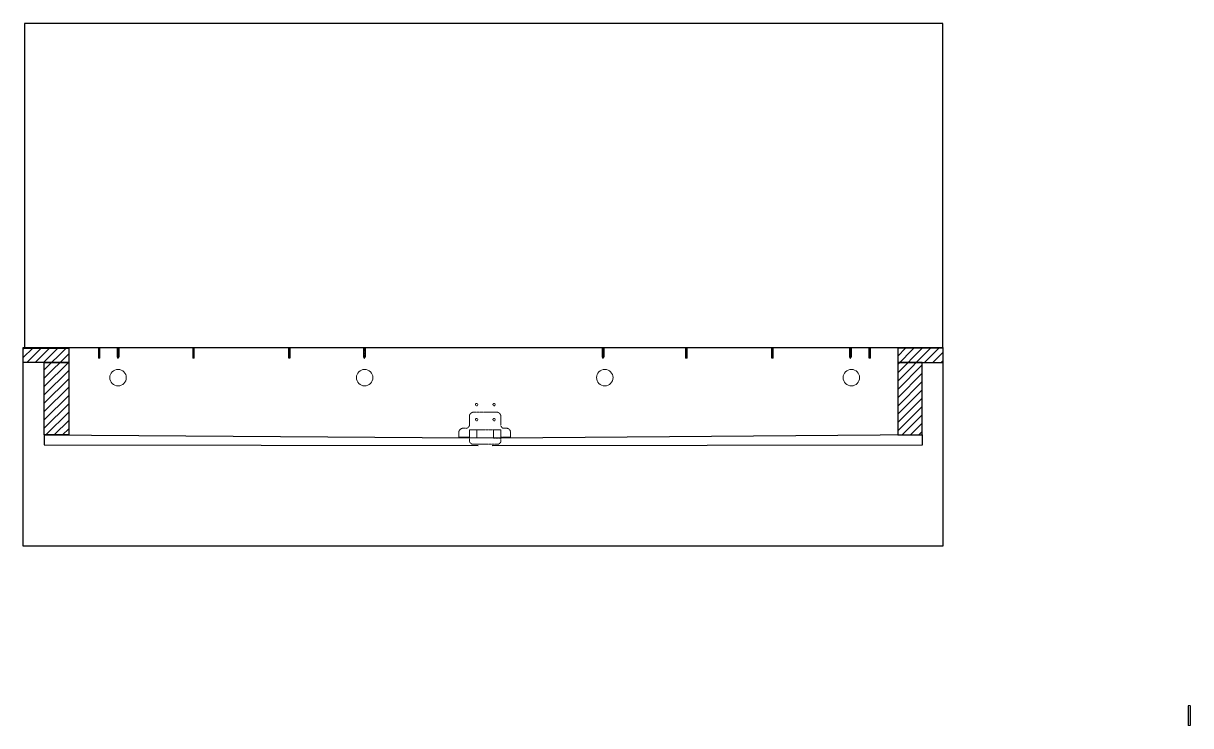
# Model space of a CAD drawing. Header units: millimetres. Extents: x -65822 to 124962, y -17646 to 50330.
# Drawn here: x 15450 to 17684, y 5254 to 6597 of the extents above; entities that cross this region are included whole.
import ezdxf

# ---------------------------------------------------------------- set-up
doc = ezdxf.new("R2010")
doc.units = ezdxf.units.MM
doc.header["$MEASUREMENT"] = 0
doc.linetypes.add('HIDDEN', pattern=[0.375, 0.25, -0.125])
for name, color, linetype, lineweight in [('Arredi', 3, 'Continuous', 30), ('Dettagli', 210, 'Continuous', 5), ('Tratteggi', 2, 'HIDDEN', 15)]:
    doc.layers.add(name, color=color, linetype=linetype, lineweight=lineweight)
pattern_1 = [(45, (6754.85, 3339.613), (-7.954951, 7.954951), [])]

msp = doc.modelspace()

# ---------------------------------------------------------------- hatches: boundary and pattern name
at = {"layer": 'Dettagli'}
h = msp.add_hatch(dxfattribs=at)
h.set_pattern_fill('ANSI31', color=256, scale=90)
h.set_pattern_definition(pattern_1)
h.paths.add_polyline_path([(15537.2, 5948.2), (15490.4, 5948.2), (15490.4, 5809.9), (15537.2, 5809.9)])
h.paths.add_polyline_path([(15537.2, 5975.6), (15450.4, 5975.6), (15450.4, 5948.2), (15537.2, 5948.2)])
h = msp.add_hatch(dxfattribs=at)
h.set_pattern_fill('ANSI31', color=256, scale=90)
h.set_pattern_definition(pattern_1)
h.paths.add_polyline_path([(17170.7, 5948.2), (17123.9, 5948.2), (17123.9, 5809.9), (17170.7, 5809.9)])
h.paths.add_polyline_path([(17210.4, 5975.6), (17123.9, 5975.6), (17123.9, 5948.2), (17170.7, 5948.2), (17210.4, 5948.2)])

# ---------------------------------------------------------------- linework, layer by layer
at = {"layer": 'Arredi'}
for p, q in [((15450.4, 5975.6), (15536.7, 5975.6)), ((17210.7, 5975.6), (17124.4, 5975.6)), ((15490.4, 5809.9), (16304.2, 5804)), ((15490.4, 5809.9), (15490.4, 5790.7)), ((17170.7, 5809.7), (16364.2, 5803.8)), ((17170.7, 5809.9), (17170.7, 5790.2)), ((15490.4, 5790.7), (16320.7, 5789.4)), ((17170.7, 5790.2), (16347.7, 5789.2))]:
    msp.add_line(p, q, dxfattribs=at)
for points in [[(15452.6, 6596.8), (15452.6, 5976.8), (17210.4, 5976.8), (17210.4, 6596.8)], [(15450.4, 5976.8), (17210.4, 5976.8), (17210.4, 5596.8), (15450.4, 5596.8)], [(15450.4, 5975.6), (15537.2, 5975.6), (15537.2, 5948.2), (15450.4, 5948.2)], [(17210.7, 5975.6), (17123.9, 5975.6), (17123.9, 5948.2), (17210.7, 5948.2)], [(15537.2, 5948.2), (15537.2, 5809.9), (15490.4, 5809.9), (15490.4, 5948.2)], [(17123.9, 5948.2), (17123.9, 5809.9), (17170.7, 5809.9), (17170.7, 5948.2)]]:
    msp.add_lwpolyline(points, close=True, dxfattribs=at)
at = {"layer": 'Dettagli'}
for centre in [(15631.7, 5919.3), (16103.6, 5919.3), (16563.2, 5919.3), (17035.1, 5919.3)]:
    msp.add_circle(centre, 15.8, dxfattribs=at)
at = {"layer": 'Tratteggi'}
for p, q in [((15594, 5976.8), (15594, 5956.3)), ((15594.7, 5976.8), (15594.7, 5956.3)), ((15595.3, 5976.8), (15595.3, 5956.3)), ((15595.8, 5976.8), (15595.8, 5956.3)), ((15596.4, 5976.8), (15596.4, 5956.3)), ((15597, 5976.8), (15597, 5956.3)), ((15774.6, 5976.8), (15774.6, 5956.3)), ((15775.3, 5976.8), (15775.3, 5956.3)), ((15775.9, 5976.8), (15775.9, 5956.3)), ((15776.4, 5976.8), (15776.4, 5956.3)), ((15777, 5976.8), (15777, 5956.3)), ((15777.6, 5976.8), (15777.6, 5956.3)), ((15958, 5976.8), (15958, 5956.3)), ((15958.8, 5976.8), (15958.8, 5956.3)), ((15959.3, 5976.8), (15959.3, 5956.3)), ((15959.8, 5976.8), (15959.8, 5956.3)), ((15960.4, 5976.8), (15960.4, 5956.3)), ((15961.1, 5976.8), (15961.1, 5956.3)), ((16717.7, 5976.8), (16717.7, 5956.3)), ((16718.4, 5976.8), (16718.4, 5956.3)), ((16719, 5976.8), (16719, 5956.3)), ((16719.5, 5976.8), (16719.5, 5956.3)), ((16720, 5976.8), (16720, 5956.3)), ((16720.7, 5976.8), (16720.7, 5956.3)), ((16882.5, 5976.8), (16882.5, 5956.3)), ((16883.2, 5976.8), (16883.2, 5956.3)), ((16883.8, 5976.8), (16883.8, 5956.3)), ((16884.3, 5976.8), (16884.3, 5956.3)), ((16884.8, 5976.8), (16884.8, 5956.3)), ((16885.5, 5976.8), (16885.5, 5956.3)), ((17068.8, 5976.8), (17068.8, 5956.3)), ((17069.5, 5976.8), (17069.5, 5956.3)), ((17070.1, 5976.8), (17070.1, 5956.3)), ((17070.6, 5976.8), (17070.6, 5956.3)), ((17071.1, 5976.8), (17071.1, 5956.3)), ((17071.8, 5976.8), (17071.8, 5956.3))]:
    msp.add_line(p, q, dxfattribs=at)
at = {"layer": 'Tratteggi', "linetype": 'Continuous'}
for p, q in [((15629.7, 5974.1), (15629.7, 5974.6)), ((15629.7, 5971.8), (15629.7, 5972.3)), ((15629.7, 5969.7), (15629.7, 5970.1)), ((15629.7, 5967.3), (15629.7, 5967.7)), ((15629.7, 5965.1), (15629.7, 5965.5)), ((15634.1, 5975.6), (15634.1, 5976.2)), ((15634.1, 5973), (15634.1, 5973.7)), ((15634.1, 5970.8), (15634.1, 5971.5)), ((15634.1, 5968.5), (15634.1, 5969.2)), ((15634.1, 5965.9), (15634.1, 5966.5)), ((16101.2, 5974.1), (16101.2, 5974.6)), ((16101.2, 5971.8), (16101.2, 5972.3)), ((16101.2, 5969.7), (16101.2, 5970.1)), ((16101.2, 5967.3), (16101.2, 5967.7)), ((16101.2, 5965.1), (16101.2, 5965.5)), ((16105.5, 5975.6), (16105.5, 5976.2)), ((16105.5, 5973), (16105.5, 5973.7)), ((16105.5, 5970.8), (16105.5, 5971.5)), ((16105.5, 5968.5), (16105.5, 5969.2)), ((16105.5, 5965.9), (16105.5, 5966.5)), ((16557.9, 5974.1), (16557.9, 5974.6)), ((16557.9, 5971.8), (16557.9, 5972.3)), ((16557.9, 5969.7), (16557.9, 5970.1)), ((16557.9, 5967.3), (16557.9, 5967.7)), ((16557.9, 5965.1), (16557.9, 5965.5)), ((16562.3, 5975.6), (16562.3, 5976.2)), ((16562.3, 5973), (16562.3, 5973.7)), ((16562.3, 5970.8), (16562.3, 5971.5)), ((16562.3, 5968.5), (16562.3, 5969.2)), ((16562.3, 5965.9), (16562.3, 5966.5)), ((17031.2, 5974.1), (17031.2, 5974.6)), ((17031.2, 5971.8), (17031.2, 5972.3)), ((17031.2, 5969.7), (17031.2, 5970.1)), ((17031.2, 5967.3), (17031.2, 5967.7)), ((17031.2, 5965.1), (17031.2, 5965.5)), ((17035.5, 5975.6), (17035.5, 5976.2)), ((17035.5, 5973), (17035.5, 5973.7)), ((17035.5, 5970.8), (17035.5, 5971.5)), ((17035.5, 5968.5), (17035.5, 5969.2)), ((17035.5, 5965.9), (17035.5, 5966.5)), ((17035.9, 5976.2), (17035.9, 5976.2)), ((15629.7, 5962.7), (15629.7, 5963.1)), ((15629.7, 5960.6), (15629.7, 5961)), ((15629.7, 5958.2), (15629.7, 5958.6)), ((15630, 5959.1), (15630.3, 5958.4)), ((15630.6, 5958), (15631.8, 5955.7)), ((15631.8, 5955.7), (15633.4, 5958.4)), ((15634.1, 5963.6), (15634.1, 5964.2)), ((15634.1, 5961.1), (15634.1, 5961.7)), ((15634.1, 5958.8), (15634.1, 5959.4)), ((16101.2, 5962.7), (16101.2, 5963.1)), ((16101.2, 5960.6), (16101.2, 5961)), ((16101.2, 5958.2), (16101.2, 5958.6)), ((16101.5, 5959.1), (16101.8, 5958.4)), ((16102.1, 5958), (16103.2, 5955.7)), ((16103.2, 5955.7), (16104.9, 5958.4)), ((16105.5, 5963.6), (16105.5, 5964.2)), ((16105.5, 5961.1), (16105.5, 5961.7)), ((16105.5, 5958.8), (16105.5, 5959.4)), ((16557.9, 5962.7), (16557.9, 5963.1)), ((16557.9, 5960.6), (16557.9, 5961)), ((16557.9, 5958.2), (16557.9, 5958.6)), ((16558.2, 5959.1), (16558.5, 5958.4)), ((16558.8, 5958), (16560, 5955.7)), ((16560, 5955.7), (16561.6, 5958.4)), ((16562.3, 5963.6), (16562.3, 5964.2)), ((16562.3, 5961.1), (16562.3, 5961.7)), ((16562.3, 5958.8), (16562.3, 5959.4)), ((17031.2, 5962.7), (17031.2, 5963.1)), ((17031.2, 5960.6), (17031.2, 5961)), ((17031.2, 5958.2), (17031.2, 5958.6)), ((17031.4, 5959.1), (17031.8, 5958.4)), ((17032, 5958), (17033.2, 5955.7)), ((17033.2, 5955.7), (17034.8, 5958.4)), ((17035.5, 5963.6), (17035.5, 5964.2)), ((17035.5, 5961.1), (17035.5, 5961.7)), ((17035.5, 5958.8), (17035.5, 5959.4))]:
    msp.add_line(p, q, dxfattribs=at)
at = {"layer": 'Tratteggi'}
for points in [[(15594, 5956.3), (15594, 5976.8), (15597, 5976.8), (15597, 5956.3)], [(15774.6, 5956.3), (15774.6, 5976.8), (15777.6, 5976.8), (15777.6, 5956.3)], [(15958, 5956.3), (15958, 5976.8), (15961.1, 5976.8), (15961.1, 5956.3)], [(16717.7, 5956.3), (16717.7, 5976.8), (16720.7, 5976.8), (16720.7, 5956.3)], [(16882.5, 5956.3), (16882.5, 5976.8), (16885.5, 5976.8), (16885.5, 5956.3)], [(17068.8, 5956.3), (17068.8, 5976.8), (17071.8, 5976.8), (17071.8, 5956.3)], [(16304.2, 5804), (16304.2, 5819.5), (16364.2, 5819.5), (16364.2, 5804)], [(16304.2, 5804), (16304.2, 5819.5), (16318.4, 5819.5), (16318.4, 5804)], [(16349.9, 5803.8), (16349.9, 5819.3), (16364.2, 5819.3), (16364.2, 5803.8)], [(16283.9, 5804), (16283.9, 5805.8), (16304.2, 5805.8), (16304.2, 5804)], [(16364.1, 5804), (16364.1, 5805.7), (16382.5, 5805.8), (16382.5, 5804)], [(17683.7, 5253.9), (17679.9, 5253.9), (17679.9, 5292.4), (17683.7, 5292.4)], [(17684.4, 5253.9), (17680.5, 5253.9), (17680.5, 5292.4), (17684.4, 5292.4)]]:
    msp.add_lwpolyline(points, close=True, dxfattribs=at)
at = {"layer": 'Tratteggi', "linetype": 'Continuous'}
for points in [[(15630, 5974.5), (15630, 5976.2), (15633.8, 5976.2), (15633.8, 5976.1)], [(15630, 5972.2), (15630, 5974.1)], [(15630, 5970.1), (15630, 5971.8)], [(15630, 5967.7), (15630, 5969.6)], [(15630, 5965.5), (15630, 5967.2)], [(15630, 5963.1), (15630, 5965.1)], [(15633.8, 5975.4), (15633.8, 5973.4)], [(15633.8, 5972.8), (15633.8, 5971.3)], [(15633.8, 5970.6), (15633.8, 5969)], [(15633.8, 5968.3), (15633.8, 5966.4)], [(15633.8, 5965.7), (15633.8, 5964)], [(16101.5, 5974.5), (16101.5, 5976.2), (16105.3, 5976.2), (16105.3, 5976.1)], [(16101.5, 5972.2), (16101.5, 5974.1)], [(16101.5, 5970.1), (16101.5, 5971.8)], [(16101.5, 5967.7), (16101.5, 5969.6)], [(16101.5, 5965.5), (16101.5, 5967.2)], [(16101.5, 5963.1), (16101.5, 5965.1)], [(16105.3, 5975.4), (16105.3, 5973.4)], [(16105.3, 5972.8), (16105.3, 5971.3)], [(16105.3, 5970.6), (16105.3, 5969)], [(16105.3, 5968.3), (16105.3, 5966.4)], [(16105.3, 5965.7), (16105.3, 5964)], [(16558.2, 5974.5), (16558.2, 5976.2), (16562, 5976.2), (16562, 5976.1)], [(16558.2, 5972.2), (16558.2, 5974.1)], [(16558.2, 5970.1), (16558.2, 5971.8)], [(16558.2, 5967.7), (16558.2, 5969.6)], [(16558.2, 5965.5), (16558.2, 5967.2)], [(16558.2, 5963.1), (16558.2, 5965.1)], [(16562, 5975.4), (16562, 5973.4)], [(16562, 5972.8), (16562, 5971.3)], [(16562, 5970.6), (16562, 5969)], [(16562, 5968.3), (16562, 5966.4)], [(16562, 5965.7), (16562, 5964)], [(17031.4, 5974.5), (17031.4, 5976.2), (17035.3, 5976.2), (17035.3, 5976.1)], [(17031.4, 5972.2), (17031.4, 5974.1)], [(17031.4, 5970.1), (17031.4, 5971.8)], [(17031.4, 5967.7), (17031.4, 5969.6)], [(17031.4, 5965.5), (17031.4, 5967.2)], [(17031.4, 5963.1), (17031.4, 5965.1)], [(17035.3, 5975.4), (17035.3, 5973.4)], [(17035.3, 5972.8), (17035.3, 5971.3)], [(17035.3, 5970.6), (17035.3, 5969)], [(17035.3, 5968.3), (17035.3, 5966.4)], [(17035.3, 5965.7), (17035.3, 5964)], [(15630, 5961), (15630, 5962.6)], [(15630, 5959.1), (15630, 5960.5)], [(15633.8, 5963.4), (15633.8, 5961.6)], [(15633.8, 5961), (15633.8, 5959.2)], [(16101.5, 5961), (16101.5, 5962.6)], [(16101.5, 5959.1), (16101.5, 5960.5)], [(16105.3, 5963.4), (16105.3, 5961.6)], [(16105.3, 5961), (16105.3, 5959.2)], [(16558.2, 5961), (16558.2, 5962.6)], [(16558.2, 5959.1), (16558.2, 5960.5)], [(16562, 5963.4), (16562, 5961.6)], [(16562, 5961), (16562, 5959.2)], [(17031.4, 5961), (17031.4, 5962.6)], [(17031.4, 5959.1), (17031.4, 5960.5)], [(17035.3, 5963.4), (17035.3, 5961.6)], [(17035.3, 5961), (17035.3, 5959.2)]]:
    msp.add_lwpolyline(points, dxfattribs=at)
at = {"layer": 'Tratteggi'}
for points in [[(16358.1, 5853), (16310.2, 5853)], [(16304.2, 5847.1), (16304.2, 5827.7)], [(16364.2, 5827.8), (16364.2, 5846.7)], [(16283.9, 5816.4), (16283.9, 5804), (16382.5, 5804), (16382.5, 5817.1)], [(16298.8, 5822.4), (16290.5, 5822.4)], [(16376.9, 5822.4), (16368.9, 5822.4)], [(16304.2, 5804), (16304.2, 5797.5)], [(16309.3, 5791.9), (16359.4, 5791.9)], [(16364.2, 5796.7), (16364.2, 5804)]]:
    msp.add_lwpolyline(points, dxfattribs=at)
for centre in [(16317.9, 5867.7), (16351.4, 5867.7), (16317.9, 5839), (16351.4, 5839)]:
    msp.add_circle(centre, 2.23, dxfattribs=at)
at = {"layer": 'Tratteggi', "linetype": 'Continuous'}
for centre, start, end in [((15630.4, 5979.1), 262.2956, 320.2539), ((15630.6, 5978.6), 259.7318, 319.4371), ((15630.7, 5976.8), 258.5918, 317.7443), ((15630.9, 5976.3), 255.9958, 314.1035), ((15630.7, 5974.6), 258.3615, 317.4099), ((15630.9, 5974.1), 255.7631, 313.7901), ((15630.6, 5972.2), 259.5682, 319.1903), ((15630.8, 5971.7), 256.9818, 315.4542), ((15631, 5970), 254.2176, 311.7564), ((15631.2, 5969.5), 251.568, 308.4456), ((16101.8, 5979.1), 262.2956, 320.2539), ((16102, 5978.6), 259.7318, 319.4371), ((16102.1, 5976.8), 258.5918, 317.7443), ((16102.3, 5976.3), 255.9958, 314.1035), ((16102.1, 5974.6), 258.3615, 317.4099), ((16102.4, 5974.1), 255.7631, 313.7901), ((16102.1, 5972.2), 259.5682, 319.1903), ((16102.3, 5971.7), 256.9818, 315.4542), ((16102.5, 5970), 254.2176, 311.7564), ((16102.7, 5969.5), 251.568, 308.4456), ((16558.6, 5979.1), 262.2956, 320.2539), ((16558.8, 5978.6), 259.7318, 319.4371), ((16558.9, 5976.8), 258.5918, 317.7443), ((16559.1, 5976.3), 255.9958, 314.1035), ((16558.9, 5974.6), 258.3615, 317.4099), ((16559.1, 5974.1), 255.7631, 313.7901), ((16558.8, 5972.2), 259.5682, 319.1903), ((16559, 5971.7), 256.9818, 315.4542), ((16559.2, 5970), 254.2176, 311.7564), ((16559.4, 5969.5), 251.568, 308.4456), ((17031.8, 5979.1), 262.2956, 320.2539), ((17032, 5978.6), 259.7318, 319.4371), ((17032.1, 5976.8), 258.5918, 317.7443), ((17032.3, 5976.3), 255.9958, 314.1035), ((17032.1, 5974.6), 258.3615, 317.4099), ((17032.3, 5974.1), 255.7631, 313.7901), ((17032, 5972.2), 259.5682, 319.1903), ((17032.2, 5971.7), 256.9818, 315.4542), ((17032.4, 5970), 254.2176, 311.7564), ((17032.6, 5969.5), 251.568, 308.4456), ((15630.9, 5967.6), 255.4447, 313.3644), ((15631.1, 5967.1), 252.812, 309.9741), ((15631.2, 5965.4), 250.9361, 307.6855), ((15631.4, 5964.9), 248.2339, 304.5505), ((15631.2, 5963), 252.1845, 309.1977), ((15631.4, 5962.5), 249.5037, 306.0012), ((16102.4, 5967.6), 255.4447, 313.3644), ((16102.6, 5967.1), 252.812, 309.9741), ((16102.7, 5965.4), 250.9361, 307.6855), ((16102.9, 5964.9), 248.2339, 304.5505), ((16102.6, 5963), 252.1845, 309.1977), ((16102.8, 5962.5), 249.5037, 306.0012), ((16559.1, 5967.6), 255.4447, 313.3644), ((16559.3, 5967.1), 252.812, 309.9741), ((16559.4, 5965.4), 250.9361, 307.6855), ((16559.7, 5964.9), 248.2339, 304.5505), ((16559.4, 5963), 252.1845, 309.1977), ((16559.6, 5962.5), 249.5037, 306.0012), ((17032.3, 5967.6), 255.4447, 313.3644), ((17032.5, 5967.1), 252.812, 309.9741), ((17032.7, 5965.4), 250.9361, 307.6855), ((17032.9, 5964.9), 248.2339, 304.5505), ((17032.6, 5963), 252.1845, 309.1977), ((17032.8, 5962.5), 249.5037, 306.0012)]:
    msp.add_arc(centre, 4.59, start, end, dxfattribs=at)
at = {"layer": 'Tratteggi'}
for centre, start, end in [((16312.8, 5844.4), 106.8962, 162.0588), ((16355.5, 5844.4), 14.9508, 73.1038), ((16292.5, 5813.6), 103.0065, 161.684), ((16295.7, 5830.8), 290.1879, 339.9201), ((16372.8, 5830.5), 197.3771, 244.5743), ((16372.8, 5830.5), 295.1293, 295.8188), ((16374.1, 5813.8), 21.8451, 73.1879), ((16312.8, 5800.3), 197.9412, 247.372), ((16355.9, 5800.3), 292.628, 336.899), ((16355.9, 5800.3), 23.101, 24.4648)]:
    msp.add_arc(centre, 9.03, start, end, dxfattribs=at)

doc.saveas('drawing.dxf')
